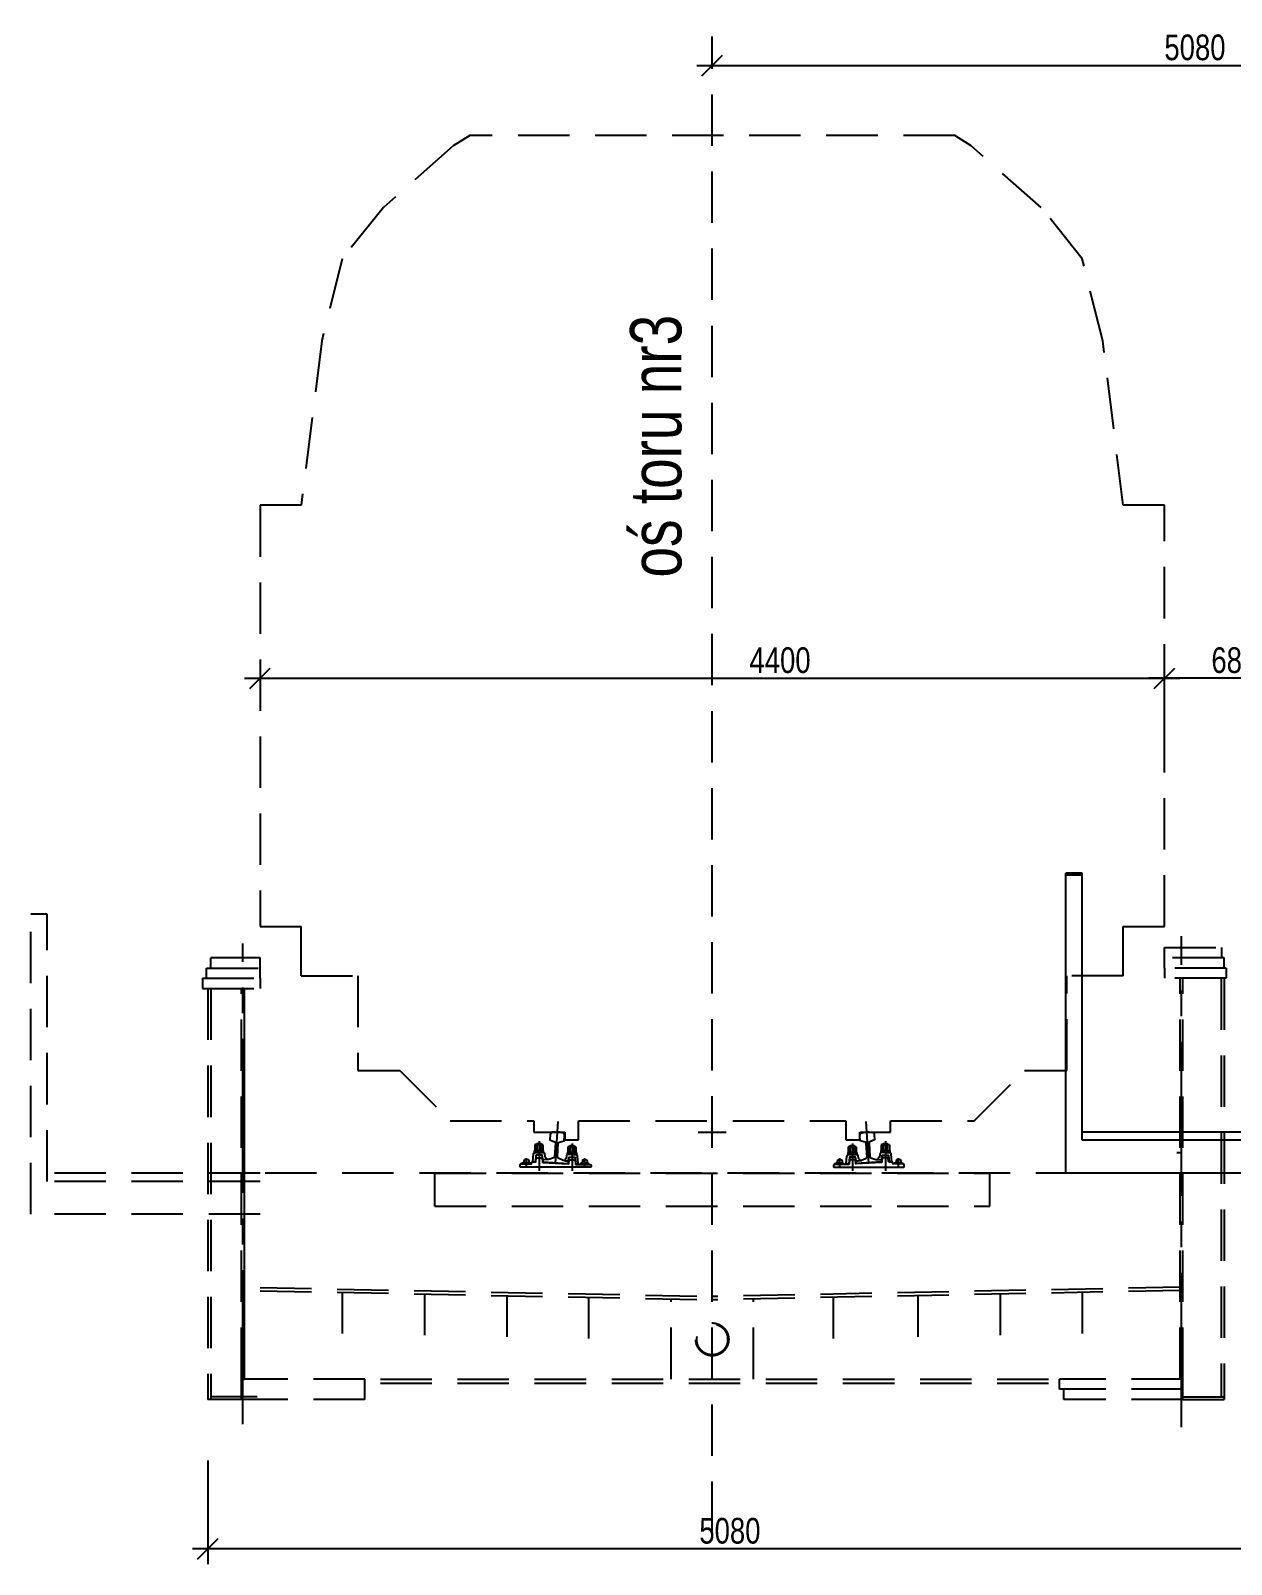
# Model space of a CAD drawing. Header units: millimetres. Extents: x -1069826 to 2704411, y -432732 to 412301.
# Drawn here: x -80367 to -74526, y -21599 to -14136 of the extents above; entities that cross this region are included whole.
import ezdxf

# ---------------------------------------------------------------- set-up
doc = ezdxf.new("R2010")
doc.units = ezdxf.units.MM
doc.header["$LTSCALE"] = 1000
doc.header["$MEASUREMENT"] = 0
doc.linetypes.add('CENTER2', pattern=[1.125, 0.75, -0.125, 0.125, -0.125])
doc.linetypes.add('HIDDEN', pattern=[0.375, 0.25, -0.125])
doc.layers.add('0-T', color=7, linetype='Continuous')
doc.styles.add('CDMSTYLE', font='CDMSIMPL', dxfattribs={"width": 0.8, "bigfont": 'CDMBIGPL'})
doc.dimstyles.new('CDMOG-MM-50', dxfattribs={"dimscale": 50, "dimtxt": 2.5, "dimasz": 1, "dimexe": 1.5, "dimexo": 5, "dimgap": 0.5, "dimtad": 1, "dimdec": 0, "dimrnd": 1, "dimzin": 1, "dimdsep": 46, "dimtxsty": 'CDMSTYLE', "dimblk1": 'OBLIQUE', "dimblk2": 'OBLIQUE', "dimsah": 1, "dimtsz": 1, "dimcen": -2.5, "dimdle": 1.5, "dimclrd": 9, "dimclre": 9, "dimclrt": 9, "dimadec": 0, "dimazin": 0, "dimtfac": 1, "dimtmove": 2, "dimatfit": 3, "dimldrblk": 'OBLIQUE', "dimfxl": 1, "dimtvp": 1, "dimtolj": 1, "dimtzin": 0, "dimarcsym": 0})

# ---------------------------------------------------------------- blocks, each defined once
blk = doc.blocks.new('*D316')
at = {"color": 9, "linetype": 'ByBlock', "transparency": 16777216}
for p, q in [((-79505.5, -21094.2), (-79505.5, -21599.4)), ((-79555.5, -21574.4), (-79455.5, -21474.4)), ((-74475.5, -21574.4), (-74375.5, -21474.4)), ((-74350.5, -21524.4), (-79580.5, -21524.4)), ((-74425.5, -21500), (-74425.5, -21599.4))]:
    blk.add_line(p, q, dxfattribs=at)
at = {"layer": 'Defpoints', "color": 0, "linetype": 'ByBlock', "transparency": 16777216}
for p in [(-79505.5, -20844.2), (-74425.5, -21250), (-79505.5, -21524.4)]:
    blk.add_point(p, dxfattribs=at)
at = {"color": 9, "linetype": 'ByBlock', "transparency": 16777216, "insert": (-76965.5, -21436.9), "char_height": 125, "attachment_point": 5, "style": 'CDMSTYLE'}
blk.add_mtext('\\A1;5080', dxfattribs=at)
blk = doc.blocks.new('_OBLIQUE')
at = {"color": 0, "linetype": 'ByBlock'}
blk.add_line((-0.5, -0.5), (0.5, 0.5), dxfattribs=at)
blk = doc.blocks.new('A$C05BD7996')
at = {"color": 40, "linetype": 'HIDDEN'}
for p, q in [((940, 4868.5), (600, 4568.5)), ((1020, 4918.5), (940, 4868.5)), ((3380, 4918.5), (1020, 4918.5)), ((3460, 4868.5), (3380, 4918.5)), ((3800, 4568.5), (3460, 4868.5)), ((600, 4568.5), (400, 4318.5)), ((4000, 4318.5), (3800, 4568.5)), ((400, 4318.5), (300, 3918.5)), ((4100, 3918.5), (4000, 4318.5)), ((300, 3918.5), (200, 3118.5)), ((4200, 3118.5), (4100, 3918.5)), ((200, 3118.5), (0, 3118.5)), ((0, 3118.5), (0, 1068.5)), ((4400, 3118.5), (4200, 3118.5)), ((4400, 1068.5), (4400, 3118.5)), ((0, 1068.5), (200, 1068.5)), ((4200, 1068.5), (4400, 1068.5)), ((475, 828.5), (475, 368.5)), ((3925, 368.5), (3925, 828.5)), ((475, 368.5), (680, 368.5)), ((680, 368.5), (925, 123.5)), ((3475, 123.5), (3720, 368.5)), ((3720, 368.5), (3925, 368.5)), ((925, 123.5), (1332.5, 123.5)), ((1332.5, 123.5), (1332.5, 68.5)), ((1549.5, 30.5), (1549.5, 123.5)), ((1549.5, 123.5), (2850.5, 123.5)), ((2850.5, 123.5), (2850.5, 30.5)), ((3067.5, 68.5), (3067.5, 123.5)), ((3067.5, 123.5), (3475, 123.5)), ((1332.5, 68.5), (1482.5, 68.5)), ((1482.5, 68.5), (1482.5, 30.5)), ((1482.5, 30.5), (1549.5, 30.5)), ((2850.5, 30.5), (2917.5, 30.5)), ((2917.5, 30.5), (2917.5, 68.5)), ((2917.5, 68.5), (3067.5, 68.5))]:
    blk.add_line(p, q, dxfattribs=at)
at = {"layer": '0-T', "color": 40, "linetype": 'HIDDEN'}
for p, q in [((200, 828.5), (200, 1068.5)), ((4200, 828.5), (4200, 1068.5)), ((200, 828.5), (475, 828.5)), ((4200, 828.5), (3925, 828.5))]:
    blk.add_line(p, q, dxfattribs=at)
at = {"layer": '0-T', "color": 9, "linetype": 'Continuous'}
for p, q in [((2200, 0), (2200, 137)), ((2131.5, 68.5), (2268.5, 68.5))]:
    blk.add_line(p, q, dxfattribs=at)
blk = doc.blocks.new('A$C3471609C')
at = {"layer": '0-T', "color": 9, "linetype": 'Continuous'}
blk.add_blockref('A$C05BD7996', (0, 0), dxfattribs=at)
blk = doc.blocks.new('*D310')
at = {"color": 9, "linetype": 'ByBlock', "transparency": 16777216}
for p, q in [((-79301.5, -17337.9), (-79201.5, -17237.9)), ((-74901.5, -17337.9), (-74801.5, -17237.9)), ((-74851.5, -17665.3), (-74851.5, -17212.9)), ((-79326.5, -17287.9), (-74776.5, -17287.9))]:
    blk.add_line(p, q, dxfattribs=at)
at = {"layer": 'Defpoints', "color": 0, "linetype": 'ByBlock', "transparency": 16777216}
for p in [(-74851.5, -17287.9), (-79251.5, -17915.3), (-74851.5, -17915.3)]:
    blk.add_point(p, dxfattribs=at)
at = {"color": 9, "linetype": 'ByBlock', "transparency": 16777216, "insert": (-76721.6, -17200.4), "char_height": 125, "attachment_point": 5, "style": 'CDMSTYLE'}
blk.add_mtext('\\A1;4400', dxfattribs=at)
blk = doc.blocks.new('*D314')
at = {"color": 9, "linetype": 'ByBlock', "transparency": 16777216}
for p, q in [((-74901.5, -17337.9), (-74801.5, -17237.9)), ((-74851.5, -17381.5), (-74851.5, -17212.9)), ((-74221.5, -17337.9), (-74121.5, -17237.9)), ((-74096.5, -17287.9), (-74926.5, -17287.9))]:
    blk.add_line(p, q, dxfattribs=at)
at = {"layer": 'Defpoints', "color": 0, "linetype": 'ByBlock', "transparency": 16777216}
for p in [(-74851.5, -17287.9), (-74851.5, -17631.5), (-74171.5, -17665.9)]:
    blk.add_point(p, dxfattribs=at)
at = {"color": 9, "linetype": 'ByBlock', "transparency": 16777216, "insert": (-74511.5, -17200.4), "char_height": 125, "attachment_point": 5, "style": 'CDMSTYLE'}
blk.add_mtext('\\A1;680', dxfattribs=at)
blk = doc.blocks.new('*D311')
at = {"color": 9, "linetype": 'ByBlock', "transparency": 16777216}
for p, q in [((-71971.5, -14396.2), (-71971.5, -14231)), ((-77126.5, -14306), (-71896.5, -14306)), ((-77101.5, -14356), (-77001.5, -14256)), ((-72021.5, -14356), (-71921.5, -14256))]:
    blk.add_line(p, q, dxfattribs=at)
at = {"layer": 'Defpoints', "color": 0, "linetype": 'ByBlock', "transparency": 16777216}
for p in [(-71971.5, -14306), (-77051.5, -14646.2), (-71971.5, -14646.2)]:
    blk.add_point(p, dxfattribs=at)
at = {"color": 9, "linetype": 'ByBlock', "transparency": 16777216, "insert": (-74702.9, -14218.5), "char_height": 125, "attachment_point": 5, "style": 'CDMSTYLE'}
blk.add_mtext('\\A1;5080', dxfattribs=at)
blk = doc.blocks.new('SZPKOL')
at = {"color": 0, "linetype": 'ByBlock'}
blk.add_lwpolyline([(12.4, 4, 0.138548), (-12.3, 5.1), (-9.4, 21.8), (0, 23.9), (9.4, 21.8)], format="xyb", close=True, dxfattribs=at)
for start, end in [(102.91054, 124.24217), (55.75783, 72.09979)]:
    blk.add_arc((-1.8, -37.6), 45.5, start, end, dxfattribs=at)
blk = doc.blocks.new('SRUKOL')
at = {"color": 0, "linetype": 'ByBlock'}
for p, q in [((0, 10), (-22, 10)), ((-22, 10), (-22, 0)), ((-11, 5), (-22, 5)), ((0, 0), (-22, 0)), ((-20, 37.2), (-20, 24)), ((-20, 24), (-20, 11.3)), ((-17, 5), (-17, 0)), ((0, 38.6), (-15, 38.6)), ((0, 10), (-15, 10)), ((-12.7, 41.6), (-10.1, 43.8)), ((-12.7, 38.6), (-12.7, 41.6)), ((-12.7, 41.6), (12.5, 41.6)), ((-12, 5), (-12, 0)), ((-11, 10), (11, 5)), ((-11, 5), (11, 0)), ((-10.1, 43.8), (-10.1, 38.4)), ((-10.1, 43.8), (9.9, 43.8)), ((-10.1, 37.3), (-10.1, 24)), ((-10.1, 24), (-10.1, 11.2)), ((0, 38.6), (15, 38.6)), ((0, 10), (15, 10)), ((0, 10), (22, 10)), ((0, 0), (22, 0)), ((12.5, 41.6), (9.9, 43.8)), ((9.9, 43.8), (9.9, 38.4)), ((10.1, 37.3), (10.1, 24)), ((10.1, 24), (10.1, 11.2)), ((11, 5), (22, 5)), ((12, 10), (12, 5)), ((12.5, 38.6), (12.5, 41.6)), ((17, 10), (17, 5)), ((20, 37.2), (20, 24)), ((20, 24), (20, 11.3)), ((22, 10), (22, 0))]:
    blk.add_line(p, q, dxfattribs=at)
for centre, radius, start, end in [((-15, 28.6), 10, 60, 120), ((-15, 20), 10, 240, 300), ((0, -1.4), 40, 90, 104.60152), ((0, 50), 40, 255.39848, 270), ((0, -1.4), 40, 75.39848, 90), ((0, 50), 40, 270, 284.60152), ((15, 28.6), 10, 60, 120), ((15, 20), 10, 240, 300)]:
    blk.add_arc(centre, radius, start, end, dxfattribs=at)

msp = doc.modelspace()

# ---------------------------------------------------------------- linework, layer by layer
at = {"color": 40, "linetype": 'HIDDEN'}
for p, q in [((-77051.4741, -21447.0111), (-77051.4741, -14164.2624)), ((-80287.4741, -18436.1741), (-80367.4741, -18436.1741)), ((-80367.4741, -19896.1741), (-80367.4741, -18436.1741)), ((-80287.4741, -19736.1741), (-80287.4741, -18436.1741)), ((-74851.4741, -18647.6844), (-74851.4741, -18597.6844)), ((-74851.4741, -18597.6844), (-74571.4741, -18597.6844)), ((-74851.4741, -18697.6844), (-74851.4741, -18647.6844)), ((-74561.4741, -18647.6844), (-74851.4741, -18647.6844)), ((-74571.4741, -18647.6844), (-74571.4741, -18597.6844)), ((-74561.4741, -18697.6844), (-74561.4741, -18647.6844)), ((-74851.4741, -18697.6844), (-74851.4741, -18747.6844)), ((-74551.4741, -18697.6844), (-74851.4741, -18697.6844)), ((-74551.4741, -18697.6844), (-74551.4741, -18747.6844)), ((-74551.4741, -18697.6844), (-74551.4741, -18747.6844)), ((-74551.4741, -18717.6844), (-74551.4741, -18747.6844)), ((-74551.4741, -18717.6844), (-74551.4741, -18747.6844)), ((-74551.4741, -18717.6844), (-74551.4741, -18747.6844)), ((-74551.4741, -18717.6844), (-74551.4741, -18747.6844)), ((-79505.4741, -18797.6844), (-79505.4741, -20797.6844)), ((-79491.4741, -18797.6844), (-79491.4741, -20797.6844)), ((-74551.4741, -18747.6844), (-74851.4741, -18747.6844)), ((-74775.4741, -20697.6844), (-74775.4741, -18747.6844)), ((-74761.4741, -20697.6844), (-74761.4741, -18747.6844)), ((-74575.4741, -18747.6844), (-74575.4741, -20783.6844)), ((-74561.4741, -18747.6844), (-74561.4741, -20797.6844)), ((-74790.4741, -19596.1741), (-74775.4741, -19596.1741)), ((-79251.4741, -19696.1741), (-80287.4741, -19696.1741)), ((-74851.4741, -19696.1741), (-79251.4741, -19696.1741)), ((-78401.4741, -19856.1741), (-78401.4741, -19696.1741)), ((-78401.4741, -19696.1741), (-75701.4741, -19696.1741)), ((-75701.4741, -19856.1741), (-75701.4741, -19696.1741)), ((-79251.4741, -19736.1741), (-80367.4741, -19736.1741)), ((-79251.4741, -19896.1741), (-80367.4741, -19896.1741)), ((-78401.4741, -19856.1741), (-75701.4741, -19856.1741)), ((-74761.4741, -20697.6844), (-75361.4741, -20697.6844)), ((-75361.4741, -20747.6844), (-75361.4741, -20697.6844)), ((-74761.4741, -20747.6844), (-74761.4741, -20697.6844)), ((-79265.4741, -20797.6844), (-79505.4741, -20797.6844)), ((-79265.4741, -20797.6844), (-79505.4741, -20797.6844)), ((-79265.4741, -20783.6844), (-79491.4741, -20783.6844)), ((-74761.4741, -20747.6844), (-75361.4741, -20747.6844)), ((-75341.4741, -20797.6844), (-75341.4741, -20747.6844)), ((-74761.4741, -20797.6844), (-75341.4741, -20797.6844)), ((-74761.4741, -20797.6844), (-74761.4741, -20747.6844)), ((-74761.4741, -20783.6844), (-74561.4741, -20783.6844)), ((-74761.4741, -20797.6844), (-74561.4741, -20797.6844))]:
    msp.add_line(p, q, dxfattribs=at)
at = {"color": 40, "linetype": 'ByBlock'}
for p, q in [((-77813.3706, -19647.3021), (-77800.7305, -19444.0061)), ((-76289.5775, -19647.3021), (-76302.2177, -19444.0061)), ((-77813.9806, -19495.5519), (-77804.1242, -19496.1648)), ((-77794.2678, -19496.7776), (-77804.1242, -19496.1648)), ((-76308.6803, -19496.7776), (-76298.8239, -19496.1648)), ((-76288.9675, -19495.5519), (-76298.8239, -19496.1648)), ((-77954.6297, -19666.3021), (-77954.6297, -19622.9527)), ((-77670.8706, -19666.3021), (-77670.8706, -19622.9527)), ((-76430.7184, -19666.3021), (-76430.7184, -19622.9527)), ((-76145.0389, -19666.3021), (-76145.0389, -19622.9527))]:
    msp.add_line(p, q, dxfattribs=at)
at = {"color": 40, "linetype": 'Continuous'}
for p, q in [((-77894.2756, -19540.0597), (-77894.2756, -19685.4058)), ((-77733.5771, -19552.4152), (-77733.5771, -19685.4058)), ((-76369.3711, -19552.4152), (-76369.3711, -19685.4058)), ((-76208.6725, -19540.0597), (-76208.6725, -19685.4058))]:
    msp.add_line(p, q, dxfattribs=at)
at = {"color": 40, "linetype": 'ByBlock'}
for points in [[(-77813.9862, -19495.5518, 0.040045312), (-77826.7558, -19496.3405, 0.02085363), (-77827.8278, -19496.5008, 0.007370603), (-77830.1523, -19496.8999, 0.343626376), (-77839.9247, -19507.951), (-77841.5266, -19533.7161), (-77818.7899, -19543.1609, -0.320102524), (-77814.4887, -19550.0597), (-77818.539, -19615.2017, -0.303762752), (-77823.2633, -19621.3917), (-77842.1258, -19627.8332, -0.075856192), (-77854.0034, -19629.9658), (-77872.3535, -19630.4473, 0.388572544), (-77875.269, -19633.2601), (-77875.7502, -19640.9991), (-77750.9911, -19648.7561), (-77750.5099, -19641.0171, 0.388572544), (-77753.0546, -19637.8648), (-77771.2037, -19635.114, -0.075856192), (-77782.7256, -19631.5264), (-77800.6449, -19622.798, -0.303762752), (-77804.566, -19616.0705), (-77800.5157, -19550.9285, -0.320102524), (-77795.3931, -19544.6156), (-77771.6615, -19538.06), (-77770.0596, -19512.2949, 0.343626376), (-77778.3877, -19500.1184, 0.007370603), (-77780.6449, -19499.4345, 0.02085363), (-77781.6887, -19499.1426, 0.040045312), (-77794.2623, -19496.7782)], [(-76288.962, -19495.5518, -0.040045312), (-76276.1923, -19496.3405, -0.02085363), (-76275.1203, -19496.5008, -0.007370603), (-76272.7959, -19496.8999, -0.343626376), (-76263.0235, -19507.951), (-76261.4215, -19533.7161), (-76284.1582, -19543.1609, 0.320102524), (-76288.4594, -19550.0597), (-76284.4091, -19615.2017, 0.303762752), (-76279.6848, -19621.3917), (-76260.8224, -19627.8332, 0.075856192), (-76248.9448, -19629.9658), (-76230.5947, -19630.4473, -0.388572544), (-76227.6792, -19633.2601), (-76227.198, -19640.9991), (-76351.9571, -19648.7561), (-76352.4382, -19641.0171, -0.388572544), (-76349.8936, -19637.8648), (-76331.7445, -19635.114, 0.075856192), (-76320.2225, -19631.5264), (-76302.3033, -19622.798, 0.303762752), (-76298.3822, -19616.0705), (-76302.4324, -19550.9285, 0.320102524), (-76307.5551, -19544.6156), (-76331.2866, -19538.06), (-76332.8886, -19512.2949, -0.343626376), (-76324.5604, -19500.1184, -0.007370603), (-76322.3033, -19499.4345, -0.02085363), (-76321.2594, -19499.1426, -0.040045312), (-76308.6858, -19496.7782)]]:
    msp.add_lwpolyline(points, format="xyb", dxfattribs=at)
for points in [[(-77640.8706, -19658.3021), (-77640.8706, -19664.3021, -0.414213562), (-77642.8706, -19666.3021), (-77983.8706, -19666.3021, -0.414213562), (-77985.8706, -19664.3021), (-77985.8706, -19656.3021, -0.414213562), (-77980.8706, -19651.3021), (-77931.8706, -19651.3021, 0.414213562), (-77929.8706, -19649.3021), (-77929.8706, -19643.3021, -0.414213562), (-77927.8706, -19641.3021), (-77911.6806, -19641.3021, 0.385313586), (-77909.6905, -19639.5012), (-77907.8706, -19621.3021), (-77880.6806, -19621.3021, -0.385313586), (-77878.6905, -19623.1031), (-77876.8333, -19641.6752, 0.367589322), (-77874.9674, -19643.4723), (-77751.9996, -19651.118, 0.403251184), (-77749.8854, -19649.3208), (-77748.2572, -19633.0385, -0.385313586), (-77746.2671, -19631.2375), (-77720.8871, -19631.2375, -0.385313586), (-77718.897, -19633.0385), (-77717.0507, -19651.5012, 0.385313586), (-77715.0607, -19653.3021), (-77645.8706, -19653.3021, -0.414213562)], [(-77878.6922, -19610.428, 0.371247317), (-77881.659, -19607.873), (-77906.0115, -19607.873, 0.388478902), (-77908.9997, -19610.6074), (-77911.5279, -19639.0501, -0.388478902), (-77913.5201, -19640.873), (-77922.5555, -19640.873, -0.4404252), (-77924.5477, -19638.6959), (-77921.3894, -19603.1647, -0.388478902), (-77913.4208, -19595.873), (-77873.0471, -19595.873, -0.371247317), (-77868.1025, -19600.1313), (-77865.6195, -19616.3881, 0.282190673), (-77862.256, -19620.3898), (-77860.3605, -19621.0217, -0.288824416), (-77859.0084, -19622.671), (-77858.4162, -19627.4083, -0.418231262), (-77860.1799, -19629.6442), (-77874.1732, -19630.2866, -0.403059278), (-77876.3719, -19628.5955)], [(-77749.1605, -19620.3633, -0.371247317), (-77746.1937, -19617.8083), (-77721.8413, -19617.8083, -0.388478902), (-77718.8531, -19620.5427), (-77716.3248, -19648.9854, 0.388478902), (-77714.3327, -19650.8083), (-77705.2972, -19650.8083, 0.4404252), (-77703.305, -19648.6312), (-77706.4634, -19613.1, 0.388478902), (-77714.432, -19605.8083), (-77754.8056, -19605.8083, 0.371247317), (-77759.7503, -19610.0666), (-77761.6567, -19622.7762, -0.282190673), (-77765.0202, -19626.7779), (-77766.9158, -19627.4097, 0.288824416), (-77768.2679, -19629.059), (-77768.86, -19633.7964, 0.418231262), (-77767.0963, -19636.0322), (-77753.6795, -19637.523, 0.403059278), (-77751.4808, -19635.8319)], [(-76462.0775, -19658.3021), (-76462.0775, -19664.3021, 0.414213562), (-76460.0775, -19666.3021), (-76119.0775, -19666.3021, 0.414213562), (-76117.0775, -19664.3021), (-76117.0775, -19656.3021, 0.414213562), (-76122.0775, -19651.3021), (-76171.0775, -19651.3021, -0.414213562), (-76173.0775, -19649.3021), (-76173.0775, -19643.3021, 0.414213562), (-76175.0775, -19641.3021), (-76191.2675, -19641.3021, -0.385313586), (-76193.2576, -19639.5012), (-76195.0775, -19621.3021), (-76222.2675, -19621.3021, 0.385313586), (-76224.2576, -19623.1031), (-76226.1148, -19641.6752, -0.367589322), (-76227.9808, -19643.4723), (-76350.9485, -19651.118, -0.403251184), (-76353.0627, -19649.3208), (-76354.691, -19633.0385, 0.385313586), (-76356.681, -19631.2375), (-76382.0611, -19631.2375, 0.385313586), (-76384.0512, -19633.0385), (-76385.8974, -19651.5012, -0.385313586), (-76387.8875, -19653.3021), (-76457.0775, -19653.3021, 0.414213562)], [(-76353.7876, -19620.3633, 0.371247317), (-76356.7544, -19617.8083), (-76381.1069, -19617.8083, 0.388478902), (-76384.0951, -19620.5427), (-76386.6233, -19648.9854, -0.388478902), (-76388.6155, -19650.8083), (-76397.651, -19650.8083, -0.4404252), (-76399.6431, -19648.6312), (-76396.4848, -19613.1, -0.388478902), (-76388.5162, -19605.8083), (-76348.1426, -19605.8083, -0.371247317), (-76343.1979, -19610.0666), (-76341.2915, -19622.7762, 0.282190673), (-76337.9279, -19626.7779), (-76336.0324, -19627.4097, -0.288824416), (-76334.6803, -19629.059), (-76334.0881, -19633.7964, -0.418231262), (-76335.8518, -19636.0322), (-76349.2686, -19637.523, -0.403059278), (-76351.4673, -19635.8319)], [(-76224.2559, -19610.428, -0.371247317), (-76221.2891, -19607.873), (-76196.9367, -19607.873, -0.388478902), (-76193.9485, -19610.6074), (-76191.4202, -19639.0501, 0.388478902), (-76189.4281, -19640.873), (-76180.3926, -19640.873, 0.4404252), (-76178.4005, -19638.6959), (-76181.5588, -19603.1647, 0.388478902), (-76189.5274, -19595.873), (-76229.901, -19595.873, 0.371247317), (-76234.8457, -19600.1313), (-76237.3286, -19616.3881, -0.282190673), (-76240.6922, -19620.3898), (-76242.5877, -19621.0217, 0.288824416), (-76243.9398, -19622.671), (-76244.532, -19627.4083, 0.418231262), (-76242.7683, -19629.6442), (-76228.775, -19630.2866, 0.403059278), (-76226.5762, -19628.5955)]]:
    msp.add_lwpolyline(points, format="xyb", close=True, dxfattribs=at)
at = {"layer": '0-T', "color": 1, "linetype": 'Continuous'}
for p, q in [((-75251.4741, -18236.1741), (-75331.4741, -18236.1741)), ((-75251.4741, -18246.1741), (-75331.4741, -18246.1741)), ((-74261.4741, -19496.1741), (-75251.4741, -19496.1741)), ((-74261.4741, -19536.1741), (-75251.4741, -19536.1741))]:
    msp.add_line(p, q, dxfattribs=at)
at = {"layer": '0-T', "color": 9, "linetype": 'Continuous'}
for p, q in [((-75331.4741, -19696.1741), (-75331.4741, -18236.1741)), ((-75251.4741, -19536.1741), (-75251.4741, -18236.1741)), ((-74261.4741, -19696.1741), (-75251.4741, -19696.1741))]:
    msp.add_line(p, q, dxfattribs=at)
at = {"layer": '0-T', "color": 40, "linetype": 'CENTER2'}
for p, q in [((-79334.4741, -20917.3305), (-79334.4741, -18578.6725)), ((-74768.4741, -20931.6415), (-74768.4741, -18542.9835)), ((-74768.4741, -20931.6415), (-74768.4741, -18592.9835))]:
    msp.add_line(p, q, dxfattribs=at)
at = {"layer": '0-T', "color": 40, "linetype": 'HIDDEN'}
for p, q in [((-79491.4741, -18697.6844), (-79491.4741, -18647.6844)), ((-79251.4741, -18647.6844), (-79491.4741, -18647.6844)), ((-79251.4741, -18697.6844), (-79251.4741, -18647.6844)), ((-79511.4741, -18747.6844), (-79511.4741, -18697.6844)), ((-79511.4741, -18697.6844), (-79251.4741, -18697.6844)), ((-79251.4741, -18747.6844), (-79251.4741, -18697.6844)), ((-79531.4741, -18747.6844), (-79531.4741, -18797.6844)), ((-79531.4741, -18747.6844), (-79531.4741, -18797.6844)), ((-79531.4741, -18747.6844), (-79251.4741, -18747.6844)), ((-79531.4741, -18767.6844), (-79531.4741, -18797.6844)), ((-79531.4741, -18767.6844), (-79531.4741, -18797.6844)), ((-79531.4741, -18767.6844), (-79531.4741, -18797.6844)), ((-79531.4741, -18767.6844), (-79531.4741, -18797.6844)), ((-79531.4741, -18797.6844), (-79251.4741, -18797.6844)), ((-79341.4741, -20697.6844), (-79341.4741, -18797.6844)), ((-79251.4741, -18747.6844), (-79251.4741, -18797.6844)), ((-79327.4741, -20697.6844), (-79327.4741, -19257.6844)), ((-79251.4741, -20252.1741), (-77051.4741, -20296.1741)), ((-79251.4741, -20268.1741), (-77051.4741, -20312.1741)), ((-78851.1941, -20274.1825), (-78851.1941, -20476.1797)), ((-78451.1941, -20282.1825), (-78451.1941, -20484.1797)), ((-78051.1941, -20290.1825), (-78051.1941, -20492.1797)), ((-74775.4741, -20250.6541), (-77051.4741, -20296.1741)), ((-74775.4741, -20266.6541), (-77051.4741, -20312.1741)), ((-76051.1941, -20290.1713), (-76051.1941, -20492.1685)), ((-75651.1941, -20282.1713), (-75651.1941, -20484.1685)), ((-75251.1941, -20274.1713), (-75251.1941, -20476.1685)), ((-77651.1941, -20500.1797), (-77651.1941, -20300.1797)), ((-77251.1941, -20697.6844), (-77251.1941, -20308.1797)), ((-76851.1941, -20697.6844), (-76851.1941, -20308.1685)), ((-76461.1941, -20500.3685), (-76461.1941, -20300.3685)), ((-79341.4741, -20697.6844), (-79327.4741, -20697.6844)), ((-79341.4741, -20727.6844), (-79341.4741, -20697.6844)), ((-79341.4741, -20797.6844), (-79341.4741, -20697.6844)), ((-78741.4741, -20697.6844), (-79341.4741, -20697.6844)), ((-78741.4741, -20727.6844), (-78741.4741, -20697.6844)), ((-78741.4741, -20797.6844), (-78741.4741, -20697.6844)), ((-78665.4741, -20697.6844), (-75361.4741, -20697.6844)), ((-78665.4741, -20717.6844), (-75361.4741, -20717.6844)), ((-78741.4741, -20797.6844), (-79341.4741, -20797.6844))]:
    msp.add_line(p, q, dxfattribs=at)
at = {"layer": '0-T', "color": 40, "linetype": 'Continuous'}
msp.add_line((-79327.4741, -20697.6844), (-79327.4741, -18797.6844), dxfattribs=at)
at = {"layer": '0-T', "color": 9, "linetype": 'HIDDEN'}
for radius in [80, 75]:
    msp.add_circle((-77051.4741, -20504.9293), radius, dxfattribs=at)

# ---------------------------------------------------------------- block references
at = {"color": 40, "linetype": 'ByBlock'}
for name, p in [('SRUKOL', (-77895.3871, -19595.873)), ('SRUKOL', (-76209.784, -19595.873)), ('SZPKOL', (-77955.1297, -19651.3021)), ('SRUKOL', (-77734.6886, -19605.8083)), ('SRUKOL', (-76370.4825, -19605.8083)), ('SZPKOL', (-76144.5389, -19651.3021)), ('SZPKOL', (-77670.8706, -19653.3021)), ('SZPKOL', (-76430.7184, -19653.3021))]:
    msp.add_blockref(name, p, dxfattribs=at)
at = {"layer": '0-T', "color": 9, "linetype": 'Continuous'}
msp.add_blockref('A$C3471609C', (-79251.4742, -19564.6943), dxfattribs=at)

# ---------------------------------------------------------------- texts
at = {"layer": '0-T', "color": 40, "linetype": 'Continuous', "style": 'CDMSTYLE', "width": 0.8}
msp.add_text('oś toru nr3', height=250, rotation=90, dxfattribs=at).set_placement((-77201.4236, -16797.5051))

# ---------------------------------------------------------------- dimensions: what is measured, and where the dimension line sits
at = {"layer": '0-T', "color": 4, "linetype": 'Continuous'}
for base, p1, p2, picture, middle in [((-71971.4741, -14305.9519), (-77051.4741, -14646.1741), (-71971.4741, -14646.1741), '*D311', (-74702.9377, -14218.4519)), ((-74851.4741, -17287.9245), (-79251.4741, -17915.2515), (-74851.4741, -17915.2515), '*D310', (-76721.6496, -17200.4245))]:
    dim = msp.add_linear_dim(base=base, p1=p1, p2=p2, dimstyle='CDMOG-MM-50', override={"dimse1": 1}, dxfattribs=at)
    dim.commit()
    dim.dimension.update_dxf_attribs({"geometry": picture, "text_midpoint": middle, "dimtype": 160})
dim = msp.add_linear_dim(base=(-74851.4741, -17287.9245), p1=(-74171.4741, -17665.9003), p2=(-74851.4741, -17631.4849), dimstyle='CDMOG-MM-50', override={"dimse1": 1}, dxfattribs=at)
dim.commit()
dim.dimension.update_dxf_attribs({"geometry": '*D314', "text_midpoint": (-74511.4741, -17200.4245)})
at = {"layer": '0-T', "color": 40, "linetype": 'Continuous'}
dim = msp.add_linear_dim(base=(-79505.4741, -21524.4177), p1=(-74425.4741, -21249.9987), p2=(-79505.4741, -20844.2463), dimstyle='CDMOG-MM-50', dxfattribs=at)
dim.commit()
dim.dimension.update_dxf_attribs({"geometry": '*D316', "text_midpoint": (-76965.4741, -21436.9177)})

doc.saveas('drawing.dxf')
